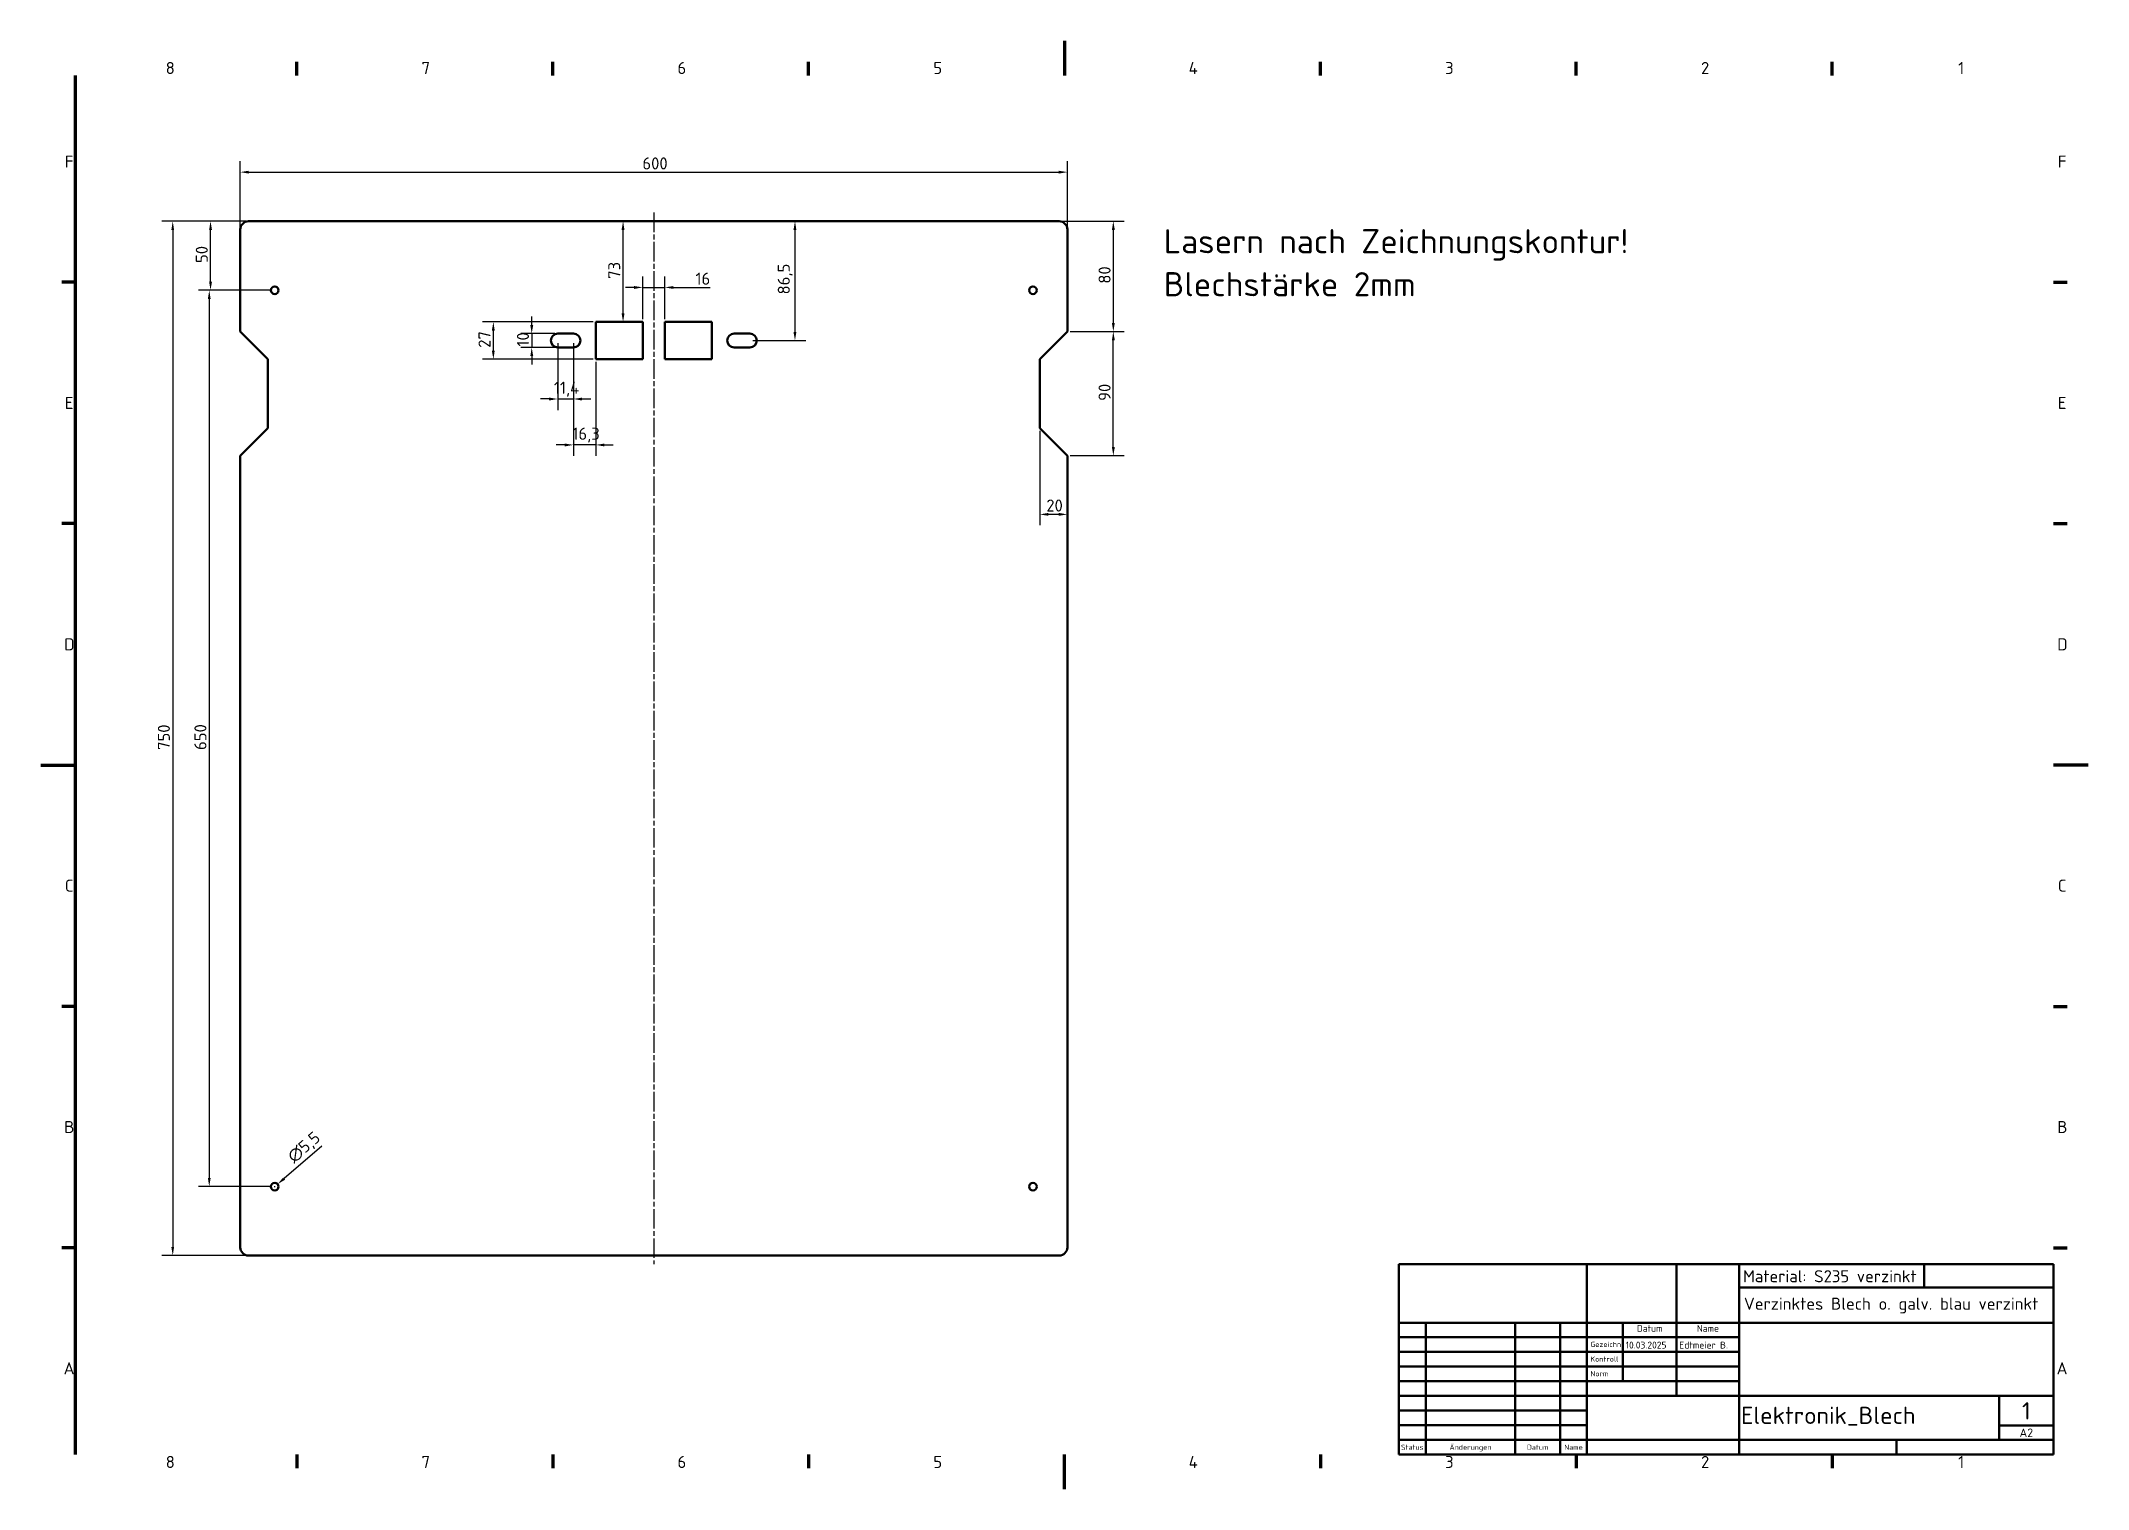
# Model space of a CAD drawing. Header units: millimetres. Extents: x 0 to 1485, y 0 to 1050.
import ezdxf
from ezdxf.enums import TextEntityAlignment as Align

# ---------------------------------------------------------------- set-up
doc = ezdxf.new("R2010")
doc.units = ezdxf.units.MM
doc.header["$LTSCALE"] = 2.5
doc.linetypes.add('CHAIN', pattern=[0.3543, 0.2362, -0.0295, 0.0591, -0.0295])
for name, color, linetype, lineweight in [('Bemaßung (ISO)', 7, 'Continuous', 25), ('Mittellinie (ISO)', 7, 'Continuous', 25), ('Rahmen (ISO)', 7, 'Continuous', 70), ('Sichtbar (ISO)', 7, 'Continuous', 50), ('Symbol (ISO)', 7, 'Continuous', 25), ('Titel (ISO)', 7, 'Continuous', 50)]:
    doc.layers.add(name, color=color, linetype=linetype, lineweight=lineweight)
doc.styles.add('Notiztext (DIN)', font='isocpeur.ttf')
doc.styles.add('Textstil11', font='isocpeur.ttf')
doc.styles.add('Textstil13', font='isocpeur.ttf')
doc.styles.add('Textstil14', font='isocpeur.ttf')
doc.styles.add('Textstil19', font='isocpeur.ttf')
doc.dimstyles.new('Standard (DIN)', dxfattribs={"dimscale": 2.5, "dimtxt": 3.5, "dimasz": 2.5, "dimexe": 3.175, "dimexo": 0.8, "dimgap": 0.8, "dimtad": 1, "dimrnd": 1e-08, "dimzin": 0, "dimtxsty": 'Notiztext (DIN)', "dimcen": 0.09, "dimdle": 10, "dimclrd": 256, "dimclre": 256, "dimclrt": 256, "dimadec": 0, "dimazin": 0, "dimtfac": 1, "dimtmove": 0, "dimatfit": 3, "dimfxl": 0, "dimtolj": 1, "dimtzin": 0, "dimlwd": -1, "dimlwe": -1, "dimarcsym": 0})

# ---------------------------------------------------------------- blocks, each defined once
blk = doc.blocks.new('Ränder Vorgaberahmen')
at = {"layer": 'Rahmen (ISO)'}
for p, q in [((74.25, 410), (74.25, 413.9)), ((148.5, 410), (148.5, 413.9)), ((222.75, 410), (222.75, 413.9)), ((371.25, 410), (371.25, 413.9)), ((445.5, 410), (445.5, 413.9)), ((519.75, 410), (519.75, 413.9)), ((10, 350), (6.1, 350)), ((584, 350), (587.9, 350)), ((10, 280), (6.1, 280)), ((584, 280), (587.9, 280)), ((10, 140), (6.1, 140)), ((584, 140), (587.9, 140)), ((10, 70), (6.1, 70)), ((584, 70), (587.9, 70)), ((74.25, 10), (74.25, 6.1)), ((148.5, 10), (148.5, 6.1)), ((222.75, 10), (222.75, 6.1)), ((371.25, 10), (371.25, 6.1)), ((445.5, 10), (445.5, 6.1)), ((519.75, 10), (519.75, 6.1))]:
    blk.add_line(p, q, dxfattribs=at)
at = {"layer": 'Rahmen (ISO)', "flags": 128}
for points in [[(297, 420), (297, 410)], [(10, 10), (10, 410)], [(0, 210), (10, 210)], [(594, 210), (584, 210)], [(297, 0), (297, 10)]]:
    blk.add_lwpolyline(points, dxfattribs=at)
at = {"layer": 'Rahmen (ISO)', "char_height": 3.5, "attachment_point": 7, "style": 'Notiztext (DIN)'}
for s, insert in [('8', (36.2, 410.4)), ('7', (110.45, 410.4)), ('6', (184.7, 410.4)), ('5', (258.95, 410.4)), ('4', (333.03, 410.4)), ('3', (407.45, 410.4)), ('2', (481.7, 410.4)), ('1', (556.3, 410.4)), ('F', (6.93, 383.25)), ('F', (585.23, 383.25)), ('E', (6.93, 313.25)), ('E', (585.23, 313.25)), ('D', (6.75, 243.25)), ('D', (585.05, 243.25)), ('C', (6.93, 173.25)), ('C', (585.23, 173.25)), ('B', (6.75, 103.25)), ('B', (585.05, 103.25)), ('A', (6.58, 33.25)), ('A', (584.88, 33.25)), ('8', (36.2, 6.1)), ('7', (110.45, 6.1)), ('6', (184.7, 6.1)), ('5', (258.95, 6.1)), ('4', (333.03, 6.1)), ('3', (407.45, 6.1)), ('2', (481.7, 6.1)), ('1', (556.3, 6.1))]:
    blk.add_mtext(s, dxfattribs=dict(at, insert=insert))
blk = doc.blocks.new('Schriftfelder DIN')
at = {"layer": 'Titel (ISO)'}
for p, q in [((288.4, 155.08), (98.4, 155.08)), ((98.4, 155.08), (98.4, 99.83)), ((153, 99.83), (153, 155.08)), ((179, 138.08), (179, 155.08)), ((197.2, 99.83), (197.2, 155.08)), ((250.8, 148.33), (250.8, 155.08)), ((288.4, 99.83), (288.4, 155.08)), ((197.2, 148.33), (288.4, 148.33)), ((98.4, 138.08), (288.4, 138.08)), ((106.2, 99.83), (106.2, 138.08)), ((132.2, 99.83), (132.2, 138.08)), ((145.2, 99.83), (145.2, 138.08)), ((163.4, 121.08), (163.4, 138.08)), ((179, 116.83), (179, 138.08)), ((98.4, 133.83), (153, 133.83)), ((153, 133.83), (197.2, 133.83)), ((98.4, 129.58), (153, 129.58)), ((98.4, 125.33), (153, 125.33)), ((153, 129.58), (197.2, 129.58)), ((153, 125.33), (197.2, 125.33)), ((98.4, 121.08), (153, 121.08)), ((153, 121.08), (197.2, 121.08)), ((98.4, 116.83), (153, 116.83)), ((153, 116.83), (288.4, 116.83)), ((272.6, 104.08), (272.6, 116.83)), ((98.4, 112.58), (153, 112.58)), ((153, 108.33), (98.4, 108.33)), ((272.6, 108.22), (288.4, 108.22)), ((98.4, 104.08), (153, 104.08)), ((153, 104.08), (197.2, 104.08)), ((197.2, 104.08), (288.4, 104.08)), ((242.8, 99.83), (242.8, 104.08)), ((98.4, 99.83), (288.4, 99.83))]:
    blk.add_line(p, q, dxfattribs=at)
at = {"layer": 'Titel (ISO)', "style": 'Textstil14'}
for s, p in [('Datum', (171.2, 134.83)), ('Name', (188.1, 134.83))]:
    blk.add_text(s, height=2, dxfattribs=at).set_placement(p, align=Align.BOTTOM_CENTER)
at = {"layer": 'Titel (ISO)', "style": 'Textstil13'}
for s, p in [('Gezeichn', (154, 130.58)), ('Kontroll', (154, 126.33)), ('Norm', (154, 122.08))]:
    blk.add_text(s, height=1.5, dxfattribs=at).set_placement(p, align=Align.BOTTOM_LEFT)
for s, p in [('Status', (102.3, 101.95)), ('Änderungen', (119.2, 101.95)), ('Datum', (138.7, 101.95)), ('Name', (149.1, 101.95))]:
    blk.add_text(s, height=1.5, dxfattribs=at).set_placement(p, align=Align.MIDDLE_CENTER)
at = {"layer": 'Titel (ISO)'}
for tag, p, height, style in [('ERSTELLUNGSDATUM_001', (164.2, 130.58), 2, 'Textstil14'), ('AUTOR_001', (179.8, 130.58), 2, 'Textstil14'), ('BAUTEILNUMMER_001', (197.7, 108.7), 5, 'Textstil11'), ('Blattnummer_001', (279.25, 110.02), 5, 'Textstil11'), ('Blattgröße_001', (278.51, 104.9), 2.49, 'Textstil19')]:
    blk.add_attdef(tag, p, '', height=height, dxfattribs=dict(at, style=style))
at = {"layer": 'Titel (ISO)', "style": 'Textstil14'}
for tag, p in [('KONTROLLDATUM', (164.4, 126.33)), ('KONTROLLIERT_VON', (180, 126.33)), ('GENEHM.DAT._KONSTR.', (164.4, 122.08)), ('KONSTR._GEN._VON', (180, 122.08))]:
    blk.add_attdef(tag, text='', height=2, dxfattribs=at).set_placement(p, align=Align.BOTTOM_LEFT)
at = {"layer": 'Titel (ISO)', "style": 'Textstil11'}
blk.add_attdef('TITEL', text='', height=5, dxfattribs=at).set_placement((198.2, 127.45), align=Align.MIDDLE_LEFT)
blk = doc.blocks.new('*D5')
at = {"layer": 'Bemaßung (ISO)'}
for p, q in [((148.6, 919.3), (87.7, 919.3)), ((95.6, 913), (95.6, 175.5)), ((148.6, 169.3), (87.7, 169.3))]:
    blk.add_line(p, q, dxfattribs=at)
for points in [[(94.6, 913), (96.6, 913), (95.6, 919.3)], [(94.6, 175.5), (96.6, 175.5), (95.6, 169.3)]]:
    blk.add_solid(points, dxfattribs=at)
at = {"layer": 'Defpoints', "color": 0}
for p in [(150.6, 919.3), (95.6, 169.3), (150.6, 169.3)]:
    blk.add_point(p, dxfattribs=at)
at = {"layer": 'Bemaßung (ISO)', "insert": (84.8, 535.9), "char_height": 8.75, "attachment_point": 1, "rotation": 90, "style": 'Notiztext (DIN)'}
blk.add_mtext('\\A1;750', dxfattribs=at)
blk = doc.blocks.new('*D6')
at = {"layer": 'Bemaßung (ISO)'}
for p, q in [((144.6, 915.3), (144.6, 962.8)), ((150.8, 954.9), (738.3, 954.9)), ((744.6, 915.3), (744.6, 962.8))]:
    blk.add_line(p, q, dxfattribs=at)
for points in [[(150.8, 955.9), (150.8, 953.8), (144.6, 954.9)], [(738.3, 955.9), (738.3, 953.8), (744.6, 954.9)]]:
    blk.add_solid(points, dxfattribs=at)
at = {"layer": 'Defpoints', "color": 0}
for p in [(744.6, 954.9), (144.6, 913.3), (744.6, 913.3)]:
    blk.add_point(p, dxfattribs=at)
at = {"layer": 'Bemaßung (ISO)', "insert": (436.3, 965.6), "char_height": 8.75, "attachment_point": 1, "style": 'Notiztext (DIN)'}
blk.add_mtext('\\A1;600', dxfattribs=at)
blk = doc.blocks.new('*D7')
at = {"layer": 'Bemaßung (ISO)'}
for p, q in [((148.6, 919.3), (115.1, 919.3)), ((123, 875.5), (123, 913)), ((167.6, 869.3), (115.1, 869.3))]:
    blk.add_line(p, q, dxfattribs=at)
for points in [[(122, 913), (124.1, 913), (123, 919.3)], [(122, 875.5), (124.1, 875.5), (123, 869.3)]]:
    blk.add_solid(points, dxfattribs=at)
at = {"layer": 'Defpoints', "color": 0}
for p in [(123, 919.3), (150.6, 919.3), (169.6, 869.3)]:
    blk.add_point(p, dxfattribs=at)
at = {"layer": 'Bemaßung (ISO)', "insert": (112.3, 889), "char_height": 8.75, "attachment_point": 1, "rotation": 90, "style": 'Notiztext (DIN)'}
blk.add_mtext('\\A1;50', dxfattribs=at)
blk = doc.blocks.new('*D8')
at = {"layer": 'Bemaßung (ISO)'}
for p, q in [((167.6, 869.3), (114.2, 869.3)), ((122.1, 863), (122.1, 225.5)), ((167.6, 219.3), (114.2, 219.3))]:
    blk.add_line(p, q, dxfattribs=at)
for points in [[(121.1, 863), (123.1, 863), (122.1, 869.3)], [(121.1, 225.5), (123.1, 225.5), (122.1, 219.3)]]:
    blk.add_solid(points, dxfattribs=at)
at = {"layer": 'Defpoints', "color": 0}
for p in [(169.6, 869.3), (122.1, 219.3), (169.6, 219.3)]:
    blk.add_point(p, dxfattribs=at)
at = {"layer": 'Bemaßung (ISO)', "insert": (111.3, 535.9), "char_height": 8.75, "attachment_point": 1, "rotation": 90, "style": 'Notiztext (DIN)'}
blk.add_mtext('\\A1;650', dxfattribs=at)
blk = doc.blocks.new('*D9')
at = {"layer": 'Bemaßung (ISO)'}
for p, q in [((203.7, 248.6), (176.4, 225.1)), ((169.4, 219.3), (169.8, 219.3)), ((169.6, 219), (169.6, 219.5))]:
    blk.add_line(p, q, dxfattribs=at)
blk.add_solid([(175.7, 225.9), (177.1, 224.3), (171.7, 221.1)], dxfattribs=at)
at = {"layer": 'Defpoints', "color": 0}
for p in [(167.5, 217.5), (171.7, 221.1)]:
    blk.add_point(p, dxfattribs=at)
at = {"layer": 'Bemaßung (ISO)', "insert": (177.7, 242.8), "char_height": 8.75, "attachment_point": 1, "rotation": 40.7288, "style": 'Notiztext (DIN)'}
blk.add_mtext('\\A1;∅5,5', dxfattribs=at)
blk = doc.blocks.new('*D10')
at = {"layer": 'Bemaßung (ISO)'}
blk.add_line((422.3, 852.5), (422.3, 913), dxfattribs=at)
for points in [[(421.2, 913), (423.3, 913), (422.3, 919.3)], [(421.2, 852.5), (423.3, 852.5), (422.3, 846.3)]]:
    blk.add_solid(points, dxfattribs=at)
at = {"layer": 'Defpoints', "color": 0}
for p in [(422.3, 919.3), (422.3, 919.3), (422.3, 846.3)]:
    blk.add_point(p, dxfattribs=at)
at = {"layer": 'Bemaßung (ISO)', "insert": (411.5, 877.5), "char_height": 8.75, "attachment_point": 1, "rotation": 90, "style": 'Notiztext (DIN)'}
blk.add_mtext('\\A1;73', dxfattribs=at)
blk = doc.blocks.new('*D11')
at = {"layer": 'Bemaßung (ISO)'}
for p, q in [((436.6, 848.3), (436.6, 879.2)), ((452.6, 848.3), (452.6, 879.2)), ((430.3, 871.3), (424.1, 871.3)), ((436.6, 871.3), (452.6, 871.3)), ((458.8, 871.3), (485.5, 871.3))]:
    blk.add_line(p, q, dxfattribs=at)
for points in [[(430.3, 872.3), (430.3, 870.2), (436.6, 871.3)], [(458.8, 872.3), (458.8, 870.2), (452.6, 871.3)]]:
    blk.add_solid(points, dxfattribs=at)
at = {"layer": 'Defpoints', "color": 0}
for p in [(452.6, 871.3), (436.6, 846.3), (452.6, 846.3)]:
    blk.add_point(p, dxfattribs=at)
at = {"layer": 'Bemaßung (ISO)', "insert": (474.8, 882), "char_height": 8.75, "attachment_point": 1, "style": 'Notiztext (DIN)'}
blk.add_mtext('\\A1;16', dxfattribs=at)
blk = doc.blocks.new('*D12')
at = {"layer": 'Bemaßung (ISO)'}
for p, q in [((400.6, 846.3), (320.2, 846.3)), ((328.2, 825.5), (328.2, 840)), ((400.6, 819.3), (320.2, 819.3))]:
    blk.add_line(p, q, dxfattribs=at)
for points in [[(327.1, 840), (329.2, 840), (328.2, 846.3)], [(327.1, 825.5), (329.2, 825.5), (328.2, 819.3)]]:
    blk.add_solid(points, dxfattribs=at)
at = {"layer": 'Defpoints', "color": 0}
for p in [(328.2, 846.3), (402.6, 846.3), (402.6, 819.3)]:
    blk.add_point(p, dxfattribs=at)
at = {"layer": 'Bemaßung (ISO)', "insert": (317.4, 827.5), "char_height": 8.75, "attachment_point": 1, "rotation": 90, "style": 'Notiztext (DIN)'}
blk.add_mtext('\\A1;27', dxfattribs=at)
blk = doc.blocks.new('*D13')
at = {"layer": 'Bemaßung (ISO)'}
for p, q in [((356, 844), (356, 850.3)), ((372.9, 837.8), (348.1, 837.8)), ((356, 837.8), (356, 827.8)), ((372.9, 827.8), (348.1, 827.8)), ((356, 821.5), (356, 815.3))]:
    blk.add_line(p, q, dxfattribs=at)
for points in [[(355, 844), (357.1, 844), (356, 837.8)], [(355, 821.5), (357.1, 821.5), (356, 827.8)]]:
    blk.add_solid(points, dxfattribs=at)
at = {"layer": 'Defpoints', "color": 0}
for p in [(374.9, 837.8), (356, 827.8), (374.9, 827.8)]:
    blk.add_point(p, dxfattribs=at)
at = {"layer": 'Bemaßung (ISO)', "insert": (345.3, 828.4), "char_height": 8.75, "attachment_point": 1, "rotation": 90, "style": 'Notiztext (DIN)'}
blk.add_mtext('\\A1;10', dxfattribs=at)
blk = doc.blocks.new('*D14')
at = {"layer": 'Bemaßung (ISO)'}
for p, q in [((374.9, 830.8), (374.9, 782.4)), ((386.3, 830.8), (386.3, 782.4)), ((368.6, 790.4), (362.4, 790.4)), ((374.9, 790.4), (386.3, 790.4)), ((392.5, 790.4), (398.8, 790.4))]:
    blk.add_line(p, q, dxfattribs=at)
for points in [[(368.6, 791.4), (368.6, 789.3), (374.9, 790.4)], [(392.5, 791.4), (392.5, 789.3), (386.3, 790.4)]]:
    blk.add_solid(points, dxfattribs=at)
at = {"layer": 'Defpoints', "color": 0}
for p in [(374.9, 832.8), (386.3, 832.8), (386.3, 790.4)]:
    blk.add_point(p, dxfattribs=at)
at = {"layer": 'Bemaßung (ISO)', "insert": (372.1, 802.9), "char_height": 8.75, "attachment_point": 1, "style": 'Notiztext (DIN)'}
blk.add_mtext('\\A1;11,4', dxfattribs=at)
blk = doc.blocks.new('*D15')
at = {"layer": 'Bemaßung (ISO)'}
for p, q in [((386.3, 830.8), (386.3, 749.1)), ((402.6, 817.3), (402.6, 749.1)), ((380, 757.1), (373.8, 757.1)), ((402.6, 757.1), (386.3, 757.1)), ((408.8, 757.1), (415.1, 757.1))]:
    blk.add_line(p, q, dxfattribs=at)
for points in [[(380, 758.1), (380, 756), (386.3, 757.1)], [(408.8, 758.1), (408.8, 756), (402.6, 757.1)]]:
    blk.add_solid(points, dxfattribs=at)
at = {"layer": 'Defpoints', "color": 0}
for p in [(386.3, 832.8), (402.6, 819.3), (386.3, 757.1)]:
    blk.add_point(p, dxfattribs=at)
at = {"layer": 'Bemaßung (ISO)', "insert": (385.5, 769.6), "char_height": 8.75, "attachment_point": 1, "style": 'Notiztext (DIN)'}
blk.add_mtext('\\A1;16,3', dxfattribs=at)
blk = doc.blocks.new('*D16')
at = {"layer": 'Bemaßung (ISO)'}
for p, q in [((740.6, 919.3), (785.9, 919.3)), ((777.9, 913), (777.9, 845.5)), ((746.6, 839.3), (785.9, 839.3))]:
    blk.add_line(p, q, dxfattribs=at)
for points in [[(776.9, 913), (779, 913), (777.9, 919.3)], [(776.9, 845.5), (779, 845.5), (777.9, 839.3)]]:
    blk.add_solid(points, dxfattribs=at)
at = {"layer": 'Defpoints', "color": 0}
for p in [(738.6, 919.3), (744.6, 839.3), (777.9, 839.3)]:
    blk.add_point(p, dxfattribs=at)
at = {"layer": 'Bemaßung (ISO)', "insert": (767.2, 874), "char_height": 8.75, "attachment_point": 1, "rotation": 90, "style": 'Notiztext (DIN)'}
blk.add_mtext('\\A1;80', dxfattribs=at)
blk = doc.blocks.new('*D17')
at = {"layer": 'Bemaßung (ISO)'}
for p, q in [((746.6, 839.3), (785.9, 839.3)), ((777.9, 755.5), (777.9, 833)), ((746.6, 749.3), (785.9, 749.3))]:
    blk.add_line(p, q, dxfattribs=at)
for points in [[(776.9, 833), (779, 833), (777.9, 839.3)], [(776.9, 755.5), (779, 755.5), (777.9, 749.3)]]:
    blk.add_solid(points, dxfattribs=at)
at = {"layer": 'Defpoints', "color": 0}
for p in [(744.6, 839.3), (777.9, 839.3), (744.6, 749.3)]:
    blk.add_point(p, dxfattribs=at)
at = {"layer": 'Bemaßung (ISO)', "insert": (767.2, 789), "char_height": 8.75, "attachment_point": 1, "rotation": 90, "style": 'Notiztext (DIN)'}
blk.add_mtext('\\A1;90', dxfattribs=at)
blk = doc.blocks.new('*D18')
at = {"layer": 'Bemaßung (ISO)'}
for p, q in [((724.6, 767.3), (724.6, 698.8)), ((738.3, 706.7), (730.8, 706.7))]:
    blk.add_line(p, q, dxfattribs=at)
for points in [[(730.8, 707.8), (730.8, 705.7), (724.6, 706.7)], [(738.3, 707.8), (738.3, 705.7), (744.6, 706.7)]]:
    blk.add_solid(points, dxfattribs=at)
at = {"layer": 'Defpoints', "color": 0}
for p in [(724.6, 769.3), (724.6, 706.7), (744.6, 706.7)]:
    blk.add_point(p, dxfattribs=at)
at = {"layer": 'Bemaßung (ISO)', "insert": (729.3, 717.5), "char_height": 8.75, "attachment_point": 1, "style": 'Notiztext (DIN)'}
blk.add_mtext('\\A1;20', dxfattribs=at)
blk = doc.blocks.new('*D19')
at = {"layer": 'Bemaßung (ISO)'}
for p, q in [((547, 913), (547, 839)), ((516.3, 832.8), (554.9, 832.8))]:
    blk.add_line(p, q, dxfattribs=at)
for points in [[(545.9, 913), (548, 913), (547, 919.3)], [(545.9, 839), (548, 839), (547, 832.8)]]:
    blk.add_solid(points, dxfattribs=at)
at = {"layer": 'Defpoints', "color": 0}
for p in [(547, 919.3), (514.3, 832.8), (547, 832.8)]:
    blk.add_point(p, dxfattribs=at)
at = {"layer": 'Bemaßung (ISO)', "insert": (534.5, 866.2), "char_height": 8.75, "attachment_point": 1, "rotation": 90, "style": 'Notiztext (DIN)'}
blk.add_mtext('\\A1;86,5', dxfattribs=at)

msp = doc.modelspace()

# ---------------------------------------------------------------- linework, layer by layer
at = {"layer": 'Mittellinie (ISO)', "linetype": 'CHAIN', "ltscale": 23.990969}
msp.add_line((444.6, 925.51), (444.6, 163.01), dxfattribs=at)
at = {"layer": 'Sichtbar (ISO)'}
for p, q in [((144.6, 839.26), (144.6, 913.26)), ((150.6, 919.26), (738.6, 919.26)), ((744.6, 913.26), (744.6, 839.26)), ((144.6, 839.26), (164.6, 819.26)), ((374.9, 837.76), (386.3, 837.76)), ((402.6, 819.26), (402.6, 846.26)), ((402.6, 846.26), (436.6, 846.26)), ((436.6, 846.26), (436.6, 819.26)), ((452.6, 819.26), (452.6, 846.26)), ((452.6, 846.26), (486.6, 846.26)), ((486.6, 846.26), (486.6, 819.26)), ((502.9, 837.76), (514.3, 837.76)), ((724.6, 819.26), (744.6, 839.26)), ((164.6, 819.26), (164.6, 769.26)), ((386.3, 827.76), (374.9, 827.76)), ((436.6, 819.26), (402.6, 819.26)), ((486.6, 819.26), (452.6, 819.26)), ((514.3, 827.76), (502.9, 827.76)), ((724.6, 769.26), (724.6, 819.26)), ((164.6, 769.26), (144.6, 749.26)), ((744.6, 749.26), (724.6, 769.26)), ((144.6, 175.26), (144.6, 749.26)), ((744.6, 749.26), (744.6, 175.26)), ((738.6, 169.26), (150.6, 169.26))]:
    msp.add_line(p, q, dxfattribs=at)
for centre in [(169.6, 869.26), (719.6, 869.26), (169.6, 219.26), (719.6, 219.26)]:
    msp.add_circle(centre, 2.75, dxfattribs=at)
for centre, radius, start, end in [((150.6, 913.26), 6, 90, 180), ((738.6, 913.26), 6, 0, 90), ((374.9, 832.76), 5, 90, 270), ((386.3, 832.76), 5, 270, 90), ((502.9, 832.76), 5, 90, 270), ((514.3, 832.76), 5, 270, 90), ((150.6, 175.26), 6, 180, 270), ((738.6, 175.26), 6, 270, 0)]:
    msp.add_arc(centre, radius, start, end, dxfattribs=at)

# ---------------------------------------------------------------- block references
at = {"xscale": 2.5, "yscale": 2.5, "zscale": 2.5}
msp.add_blockref('Ränder Vorgaberahmen', (0, 0), dxfattribs=at)
msp.add_blockref('Schriftfelder DIN', (739, -224.57), dxfattribs=at).add_auto_attribs({'Blattnummer_001': '1', 'Blattgröße_001': 'A2', 'BAUTEILNUMMER_001': 'Elektronik_Blech', 'ERSTELLUNGSDATUM_001': '10.03.2025', 'AUTOR_001': 'Edtmeier B.'})

# ---------------------------------------------------------------- texts
at = {"layer": 'Symbol (ISO)', "insert": (814.51, 913.55), "char_height": 17.5, "width": 330.5682, "attachment_point": 1, "line_spacing_factor": 1.068348, "style": 'Notiztext (DIN)'}
msp.add_mtext('\\fISOCPEUR|b0|i0;\\H17.5000;Lasern nach Zeichnungskontur!\\P\\fISOCPEUR|b0|i0;\\H17.5000;Blechstärke 2mm', dxfattribs=at)
at = {"layer": 'Symbol (ISO)', "char_height": 8.75, "attachment_point": 1, "style": 'Notiztext (DIN)'}
for s, insert, width in [('\\fISOCPEUR|b0|i0;Material: S235 verzinkt ', (1234.73, 158.66), 130.3166), ('\\fISOCPEUR|b0|i0;Verzinktes Blech o. galv. blau verzinkt', (1235.36, 138.76), 210.7711)]:
    msp.add_mtext(s, dxfattribs=dict(at, insert=insert, width=width))

# ---------------------------------------------------------------- dimensions: what is measured, and where the dimension line sits
at = {"layer": 'Bemaßung (ISO)'}
dim = msp.add_linear_dim(base=(744.6, 954.86), p1=(144.6, 913.26), p2=(744.6, 913.26), dimstyle='Standard (DIN)', override={"dimgap": 0.8, "dimdec": 0, "dimtol": 0, "dimlim": 0, "dimtp": 0, "dimtm": 0, "dimtdec": 2, "dimtofl": 0, "dimatfit": 1}, dxfattribs=at)
dim.commit()
dim.dimension.update_dxf_attribs({"geometry": '*D6', "text_midpoint": (444.6, 954.86), "dimtype": 160})
for base, p1, p2, angle, override, picture, middle in [((95.6, 169.26), (150.6, 919.26), (150.6, 169.26), 270, {"dimgap": 0.8, "dimdec": 0, "dimtol": 0, "dimlim": 0, "dimtp": 0, "dimtm": 0, "dimtdec": 2, "dimtofl": 0, "dimatfit": 1}, '*D5', (95.6, 544.26)), ((123.04, 919.26), (169.6, 869.26), (150.6, 919.26), 270, {"dimgap": 0.8, "dimdec": 0, "dimtol": 0, "dimlim": 0, "dimtp": 0, "dimtm": 0, "dimtdec": 2, "dimtofl": 0, "dimatfit": 1}, '*D7', (123.04, 894.26)), ((422.26, 919.26), (422.26, 846.26), (422.26, 919.26), 270, {"dimgap": 0.8, "dimdec": 0, "dimse1": 1, "dimse2": 1, "dimtol": 0, "dimlim": 0, "dimtp": 0, "dimtm": 0, "dimtdec": 2, "dimtofl": 0, "dimatfit": 1}, '*D10', (422.26, 882.76)), ((546.99, 832.76), (546.99, 919.26), (514.3, 832.76), 270, {"dimgap": 0.8, "dimdec": 1, "dimse1": 1, "dimtol": 0, "dimlim": 0, "dimtp": 0, "dimtm": 0, "dimtdec": 2, "dimtofl": 0, "dimatfit": 1}, '*D19', (546.99, 876.01)), ((777.92, 839.26), (738.6, 919.26), (744.6, 839.26), 270, {"dimgap": 0.8, "dimdec": 0, "dimtol": 0, "dimlim": 0, "dimtp": 0, "dimtm": 0, "dimtdec": 2, "dimtofl": 0, "dimatfit": 1}, '*D16', (777.92, 879.26)), ((452.6, 871.26), (436.6, 846.26), (452.6, 846.26), 180, {"dimgap": 0.8, "dimdec": 0, "dimtol": 0, "dimlim": 0, "dimtp": 0, "dimtm": 0, "dimtdec": 2, "dimtofl": 1, "dimatfit": 1}, '*D11', (479.13, 871.26)), ((122.1, 219.26), (169.6, 869.26), (169.6, 219.26), 90, {"dimgap": 0.8, "dimdec": 0, "dimtol": 0, "dimlim": 0, "dimtp": 0, "dimtm": 0, "dimtdec": 2, "dimtofl": 0, "dimatfit": 1}, '*D8', (122.1, 544.26)), ((356.01, 827.76), (374.9, 837.76), (374.9, 827.76), 270, {"dimgap": 0.8, "dimdec": 0, "dimtol": 0, "dimlim": 0, "dimtp": 0, "dimtm": 0, "dimtdec": 2, "dimtofl": 1, "dimatfit": 1}, '*D13', (356.01, 832.76)), ((328.16, 846.26), (402.6, 819.26), (402.6, 846.26), 90, {"dimgap": 0.8, "dimdec": 0, "dimtol": 0, "dimlim": 0, "dimtp": 0, "dimtm": 0, "dimtdec": 2, "dimtofl": 0, "dimatfit": 1}, '*D12', (328.16, 832.76)), ((386.3, 790.39), (374.9, 832.76), (386.3, 832.76), 180, {"dimgap": 0.8, "dimdec": 1, "dimtol": 0, "dimlim": 0, "dimtp": 0, "dimtm": 0, "dimtdec": 2, "dimtofl": 1, "dimatfit": 1}, '*D14', (380.6, 790.39)), ((386.3, 757.08), (402.6, 819.26), (386.3, 832.76), 180, {"dimgap": 0.8, "dimdec": 1, "dimtol": 0, "dimlim": 0, "dimtp": 0, "dimtm": 0, "dimtdec": 2, "dimtofl": 1, "dimatfit": 1}, '*D15', (394.45, 757.08)), ((777.92, 839.26), (744.6, 749.26), (744.6, 839.26), 90, {"dimgap": 0.8, "dimdec": 0, "dimtol": 0, "dimlim": 0, "dimtp": 0, "dimtm": 0, "dimtdec": 2, "dimtofl": 0, "dimatfit": 1}, '*D17', (777.92, 794.26)), ((724.6, 706.72), (744.6, 706.72), (724.6, 769.26), 180, {"dimgap": 0.8, "dimdec": 0, "dimse1": 1, "dimtol": 0, "dimlim": 0, "dimtp": 0, "dimtm": 0, "dimtdec": 2, "dimtofl": 0, "dimatfit": 1}, '*D18', (734.6, 706.72))]:
    dim = msp.add_linear_dim(base=base, p1=p1, p2=p2, angle=angle, dimstyle='Standard (DIN)', override=override, dxfattribs=at)
    dim.commit()
    dim.dimension.update_dxf_attribs({"geometry": picture, "text_midpoint": middle, "dimtype": 160})
dim = msp.add_diameter_dim_2p(p1=(167.51, 217.46), p2=(171.68, 221.05), dimstyle='Standard (DIN)', override={"dimgap": 0.8, "dimdec": 1, "dimlfac": 1, "dimtol": 0, "dimlim": 0, "dimtp": 0, "dimtm": 0, "dimtdec": 2, "dimtofl": 0}, dxfattribs=at)
dim.commit()
dim.dimension.update_dxf_attribs({"geometry": '*D9', "text_midpoint": (194.03, 240.29), "dimtype": 163})

doc.saveas('drawing.dxf')
